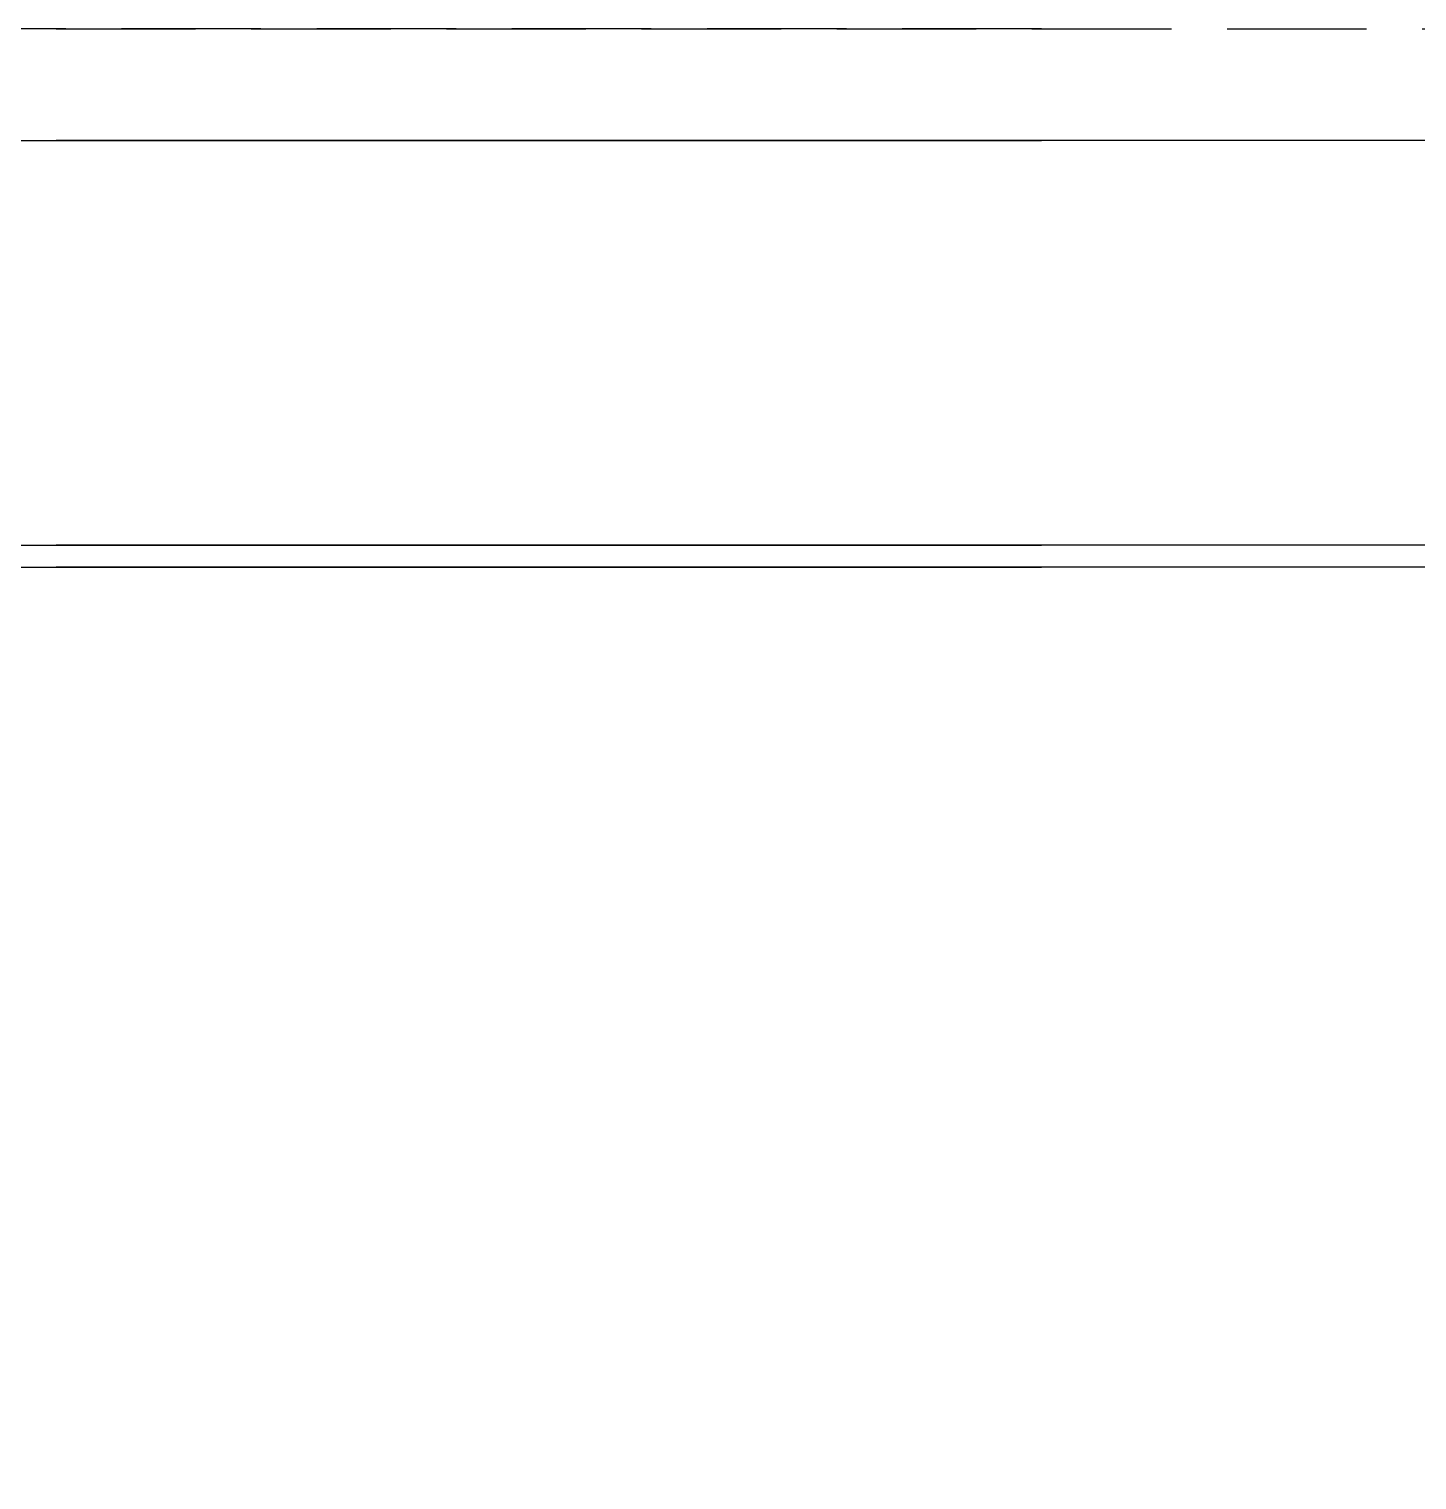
# Model space of a CAD drawing. Extents: x -1899985 to -450366, y 556196 to 2151267.
# Drawn here: x -1064577 to -1062088, y 574865 to 577467 of the extents above; entities that cross this region are included whole.
import ezdxf

# ---------------------------------------------------------------- set-up
doc = ezdxf.new("R2010")
doc.units = 0
doc.header["$LTSCALE"] = 1000
doc.header["$MEASUREMENT"] = 0
doc.linetypes.add('DASH', pattern=[0.35, 0.25, -0.1])
for name, color, linetype in [('A-LIN-V', 9, 'Continuous'), ('FHSGH10105-主梁-04', 7, 'Continuous'), ('FHSGH10105-主梁-06', 7, 'Continuous'), ('S-SB', 21, 'Continuous')]:
    doc.layers.add(name, color=color, linetype=linetype)

# ---------------------------------------------------------------- blocks, each defined once
blk = doc.blocks.new('吊车5')
at = {"color": 6, "linetype": 'DASH'}
blk.add_lwpolyline([(1563769.3, -78840.6), (1555174.3, -78840.6), (1555174.3, -81443.1)], dxfattribs=at)
at = {"layer": 'FHSGH10105-主梁-04', "color": 3, "linetype": 'Continuous'}
blk.add_line((1555299.5, -79040.6), (1563769.3, -79040.6), dxfattribs=at)
at = {"layer": 'FHSGH10105-主梁-06', "color": 3, "linetype": 'Continuous'}
for p, q in [((1555503.3, -79766.3), (1563769.3, -79766.3)), ((1555299.5, -79805.6), (1563769.3, -79805.6))]:
    blk.add_line(p, q, dxfattribs=at)
blk = doc.blocks.new('n44')
at = {"color": 6, "linetype": 'DASH'}
blk.add_lwpolyline([(1563769.3, -78840.6), (1555174.3, -78840.6), (1555174.3, -81443.1)], dxfattribs=at)
at = {"layer": 'FHSGH10105-主梁-04', "color": 3, "linetype": 'Continuous'}
blk.add_line((1555299.5, -79040.6), (1563769.3, -79040.6), dxfattribs=at)
at = {"layer": 'FHSGH10105-主梁-06', "color": 3, "linetype": 'Continuous'}
for p, q in [((1555503.3, -79766.3), (1563769.3, -79766.3)), ((1555299.5, -79805.6), (1563769.3, -79805.6))]:
    blk.add_line(p, q, dxfattribs=at)
blk = doc.blocks.new('G$C20E3758E')
at = {"layer": 'S-SB', "yscale": 0.6363000000750548, "zscale": 0.6363000000750548}
for name, p, xscale in [('吊车5', (-994678.75, 52810.36), 0.6363000000750548), ('n44', (994249.58, 52810.36), -0.6363000000750548)]:
    blk.add_blockref(name, p, dxfattribs=dict(at, xscale=xscale))

msp = doc.modelspace()

# ---------------------------------------------------------------- block references
at = {"layer": 'A-LIN-V', "xscale": 1.571585729816195, "yscale": 1.571585729816195, "zscale": 1.571585729816195}
msp.add_blockref('G$C20E3758E', (-1063307.8, 573312.1), dxfattribs=at)

doc.saveas('drawing.dxf')
